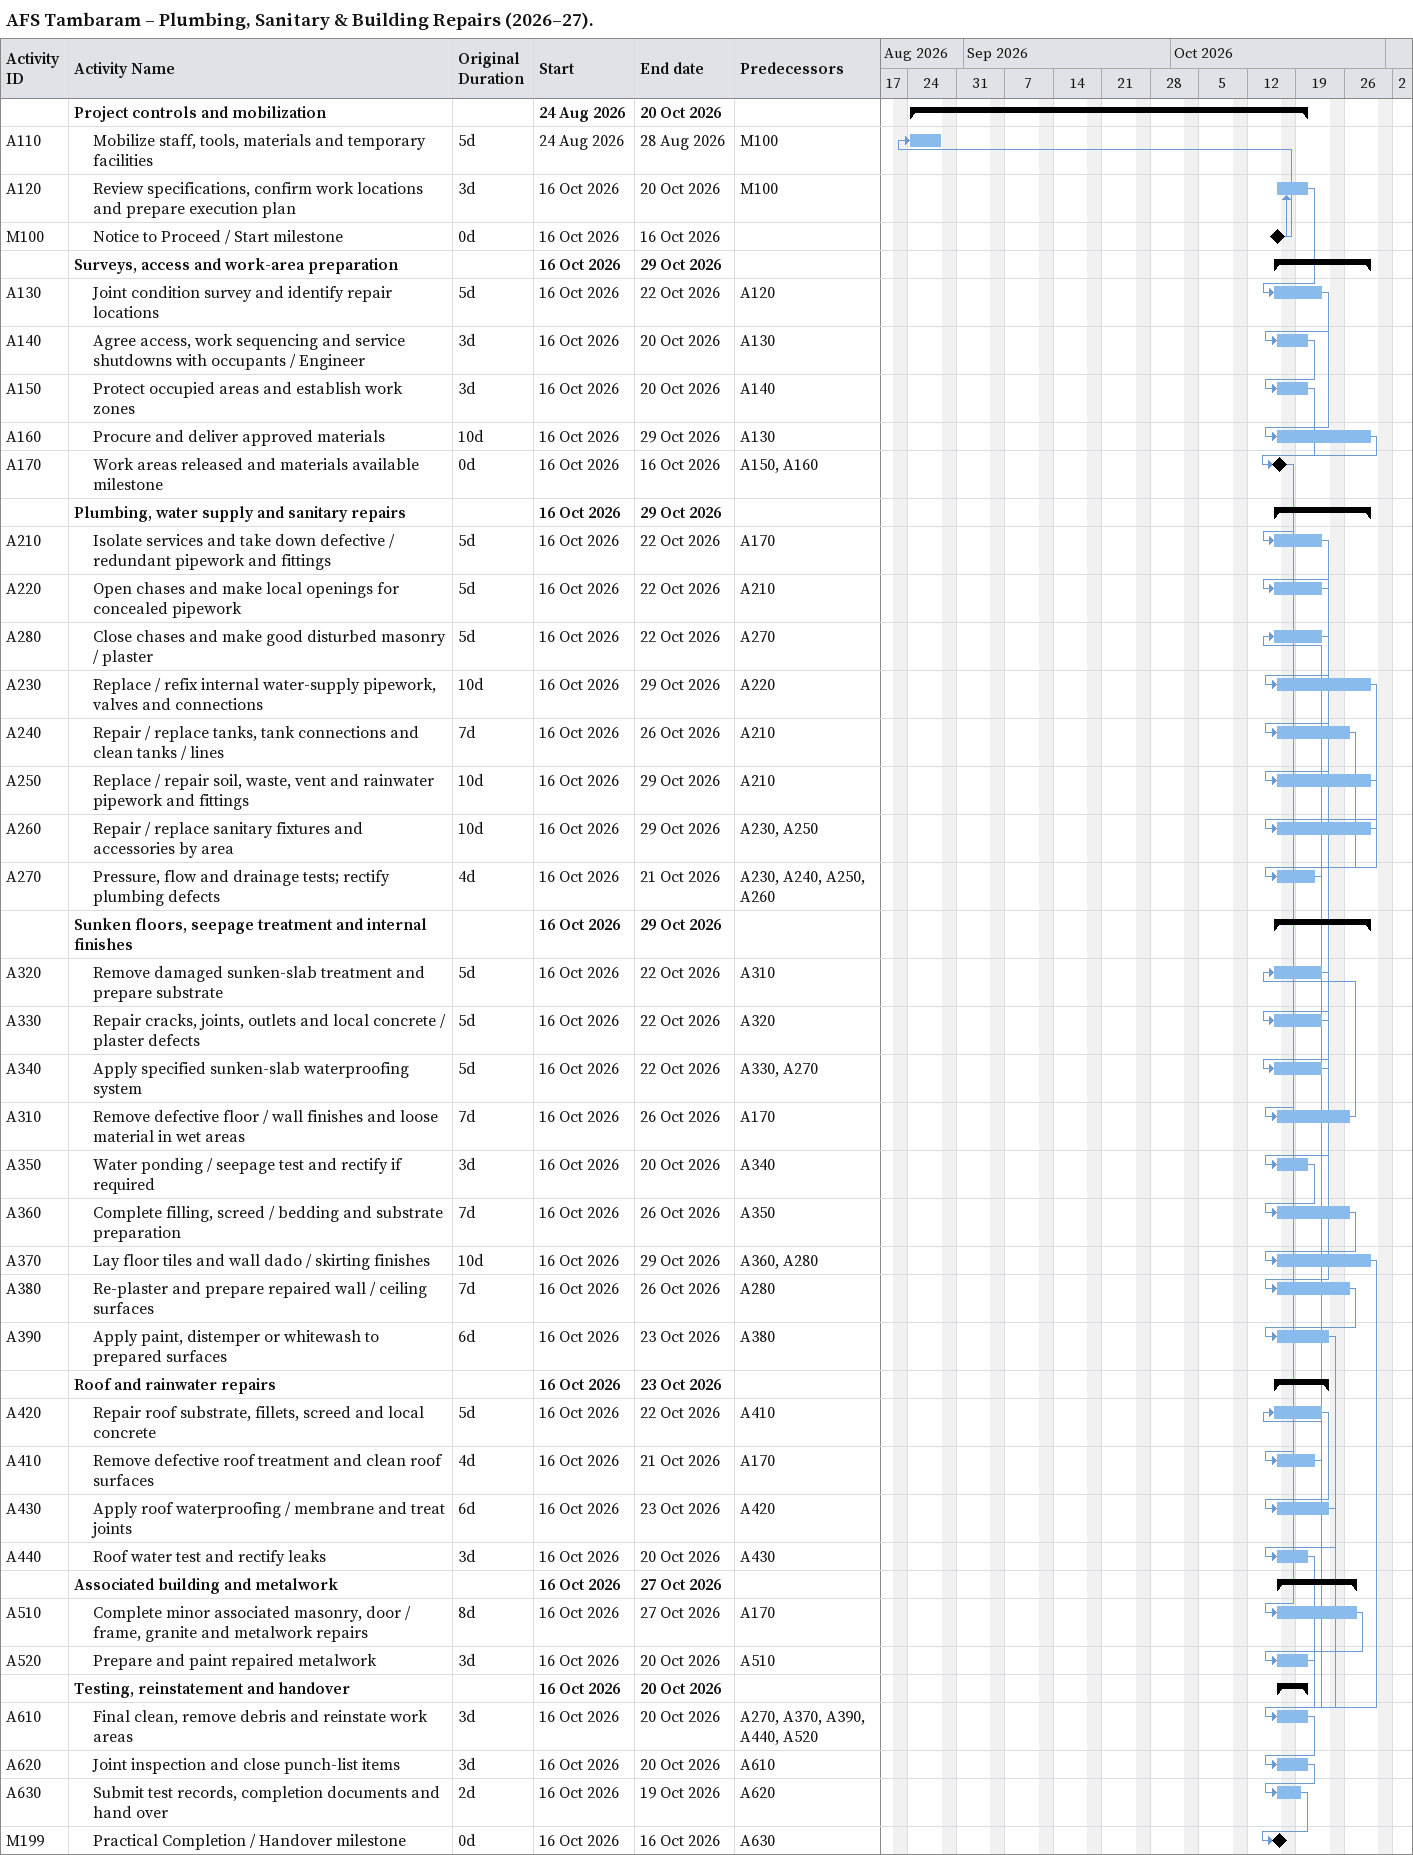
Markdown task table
AFS Tambaram – Plumbing, Sanitary & Building Repairs (2026–27).

| ID | Level | Task | Original duration | Start | Finish | Predecessors |
|---|---|---|---|---|---|---|
|  | 1 | **Project controls and mobilization** |  | 2026-08-24 | 2026-10-20 |  |
| A110 | 2 | Mobilize staff, tools, materials and temporary facilities | 5d | 2026-08-24 | 2026-08-28 | M100 |
| A120 | 2 | Review specifications, confirm work locations and prepare execution plan | 3d | 2026-10-16 | 2026-10-20 | M100 |
| M100 | 2 | Notice to Proceed / Start milestone | 0d | 2026-10-16 | 2026-10-16 |  |
|  | 1 | **Surveys, access and work-area preparation** |  | 2026-10-16 | 2026-10-29 |  |
| A130 | 2 | Joint condition survey and identify repair locations | 5d | 2026-10-16 | 2026-10-22 | A120 |
| A140 | 2 | Agree access, work sequencing and service shutdowns with occupants / Engineer | 3d | 2026-10-16 | 2026-10-20 | A130 |
| A150 | 2 | Protect occupied areas and establish work zones | 3d | 2026-10-16 | 2026-10-20 | A140 |
| A160 | 2 | Procure and deliver approved materials | 10d | 2026-10-16 | 2026-10-29 | A130 |
| A170 | 2 | Work areas released and materials available milestone | 0d | 2026-10-16 | 2026-10-16 | A150, A160 |
|  | 1 | **Plumbing, water supply and sanitary repairs** |  | 2026-10-16 | 2026-10-29 |  |
| A210 | 2 | Isolate services and take down defective / redundant pipework and fittings | 5d | 2026-10-16 | 2026-10-22 | A170 |
| A220 | 2 | Open chases and make local openings for concealed pipework | 5d | 2026-10-16 | 2026-10-22 | A210 |
| A280 | 2 | Close chases and make good disturbed masonry / plaster | 5d | 2026-10-16 | 2026-10-22 | A270 |
| A230 | 2 | Replace / refix internal water-supply pipework, valves and connections | 10d | 2026-10-16 | 2026-10-29 | A220 |
| A240 | 2 | Repair / replace tanks, tank connections and clean tanks / lines | 7d | 2026-10-16 | 2026-10-26 | A210 |
| A250 | 2 | Replace / repair soil, waste, vent and rainwater pipework and fittings | 10d | 2026-10-16 | 2026-10-29 | A210 |
| A260 | 2 | Repair / replace sanitary fixtures and accessories by area | 10d | 2026-10-16 | 2026-10-29 | A230, A250 |
| A270 | 2 | Pressure, flow and drainage tests; rectify plumbing defects | 4d | 2026-10-16 | 2026-10-21 | A230, A240, A250, A260 |
|  | 1 | **Sunken floors, seepage treatment and internal finishes** |  | 2026-10-16 | 2026-10-29 |  |
| A320 | 2 | Remove damaged sunken-slab treatment and prepare substrate | 5d | 2026-10-16 | 2026-10-22 | A310 |
| A330 | 2 | Repair cracks, joints, outlets and local concrete / plaster defects | 5d | 2026-10-16 | 2026-10-22 | A320 |
| A340 | 2 | Apply specified sunken-slab waterproofing system | 5d | 2026-10-16 | 2026-10-22 | A330, A270 |
| A310 | 2 | Remove defective floor / wall finishes and loose material in wet areas | 7d | 2026-10-16 | 2026-10-26 | A170 |
| A350 | 2 | Water ponding / seepage test and rectify if required | 3d | 2026-10-16 | 2026-10-20 | A340 |
| A360 | 2 | Complete filling, screed / bedding and substrate preparation | 7d | 2026-10-16 | 2026-10-26 | A350 |
| A370 | 2 | Lay floor tiles and wall dado / skirting finishes | 10d | 2026-10-16 | 2026-10-29 | A360, A280 |
| A380 | 2 | Re-plaster and prepare repaired wall / ceiling surfaces | 7d | 2026-10-16 | 2026-10-26 | A280 |
| A390 | 2 | Apply paint, distemper or whitewash to prepared surfaces | 6d | 2026-10-16 | 2026-10-23 | A380 |
|  | 1 | **Roof and rainwater repairs** |  | 2026-10-16 | 2026-10-23 |  |
| A420 | 2 | Repair roof substrate, fillets, screed and local concrete | 5d | 2026-10-16 | 2026-10-22 | A410 |
| A410 | 2 | Remove defective roof treatment and clean roof surfaces | 4d | 2026-10-16 | 2026-10-21 | A170 |
| A430 | 2 | Apply roof waterproofing / membrane and treat joints | 6d | 2026-10-16 | 2026-10-23 | A420 |
| A440 | 2 | Roof water test and rectify leaks | 3d | 2026-10-16 | 2026-10-20 | A430 |
|  | 1 | **Associated building and metalwork** |  | 2026-10-16 | 2026-10-27 |  |
| A510 | 2 | Complete minor associated masonry, door / frame, granite and metalwork repairs | 8d | 2026-10-16 | 2026-10-27 | A170 |
| A520 | 2 | Prepare and paint repaired metalwork | 3d | 2026-10-16 | 2026-10-20 | A510 |
|  | 1 | **Testing, reinstatement and handover** |  | 2026-10-16 | 2026-10-20 |  |
| A610 | 2 | Final clean, remove debris and reinstate work areas | 3d | 2026-10-16 | 2026-10-20 | A270, A370, A390, A440, A520 |
| A620 | 2 | Joint inspection and close punch-list items | 3d | 2026-10-16 | 2026-10-20 | A610 |
| A630 | 2 | Submit test records, completion documents and hand over | 2d | 2026-10-16 | 2026-10-19 | A620 |
| M199 | 2 | Practical Completion / Handover milestone | 0d | 2026-10-16 | 2026-10-16 | A630 |
